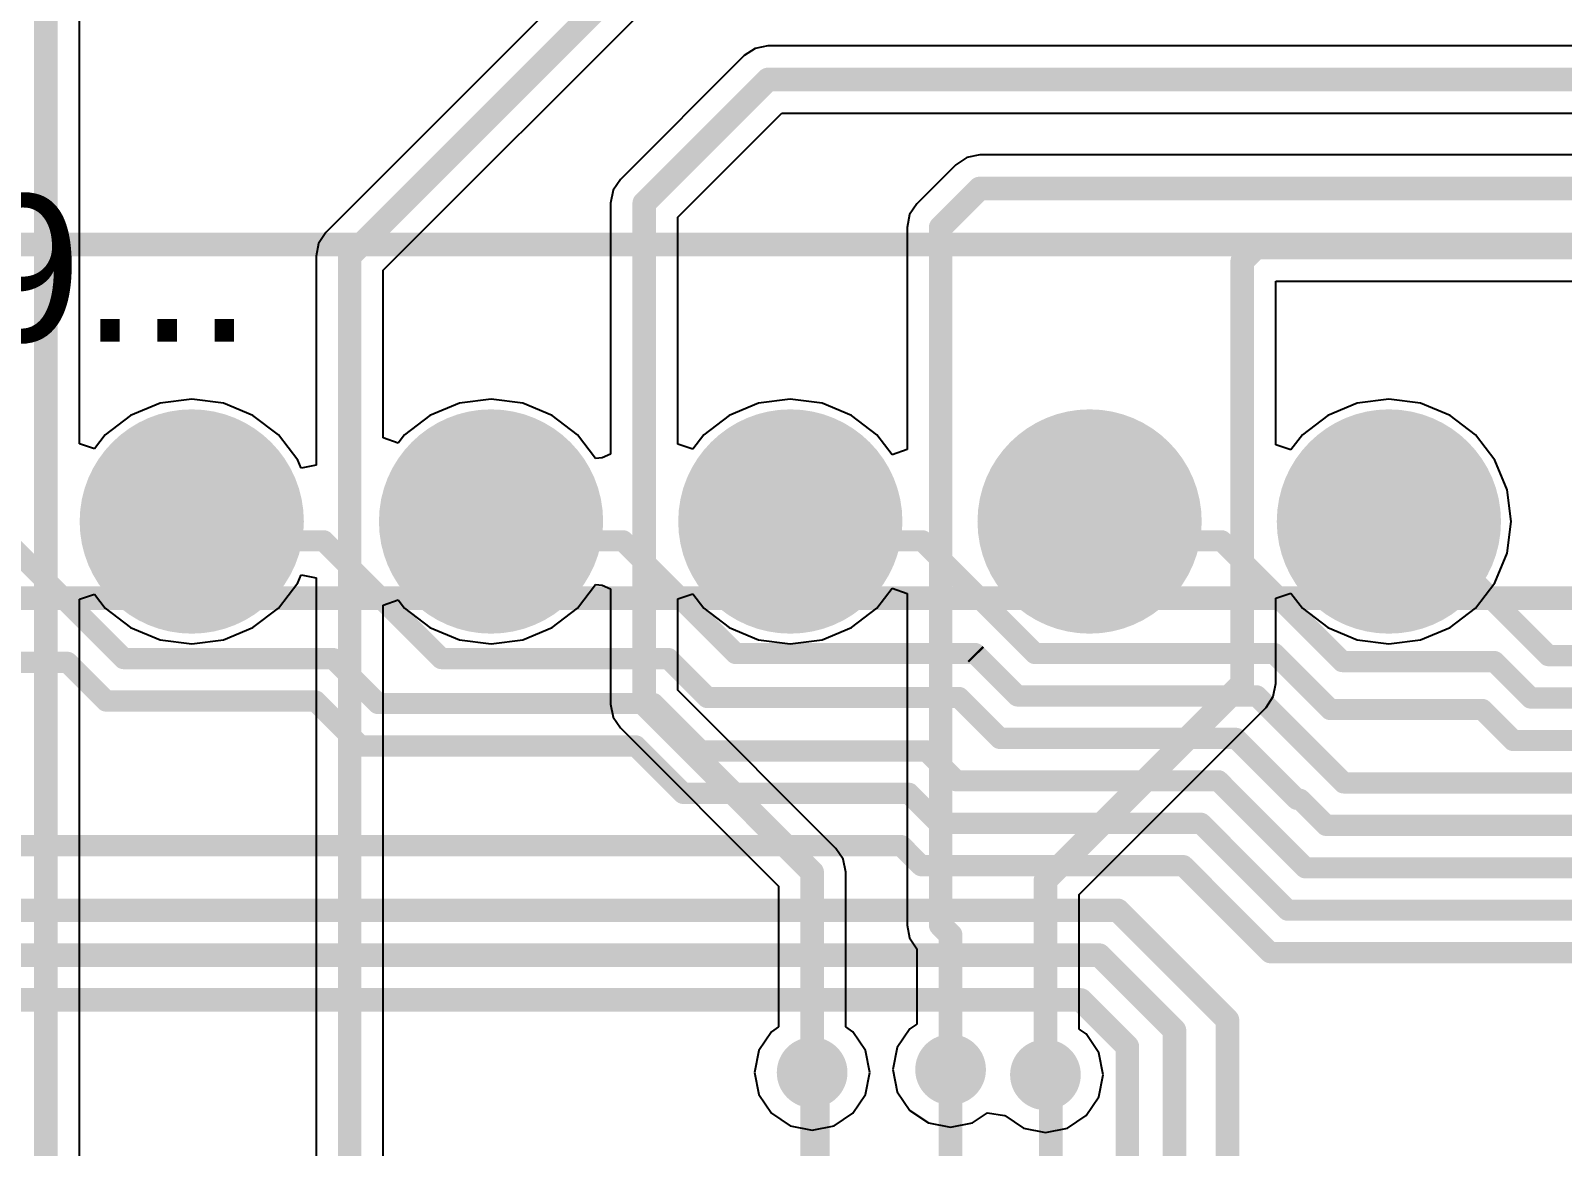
# Model space of a CAD drawing. Header units: inches. Extents: x 0 to 7.57, y 0 to 3.51.
# Drawn here: x 0.986 to 1.498, y 2.179 to 2.552 of the extents above; entities that cross this region are included whole.
import ezdxf

# ---------------------------------------------------------------- set-up
doc = ezdxf.new("R2010")
doc.units = ezdxf.units.IN
doc.header["$MEASUREMENT"] = 0
for name, color, linetype in [('Bottom Courtyard', 56, 'Continuous'), ('Bottom Solder', 6, 'Continuous'), ('L1', 1, 'Continuous'), ('L2', 5, 'Continuous'), ('Multi-Layer', 9, 'Continuous'), ('Pad Holes', 156, 'Continuous'), ('Top Overlay', 2, 'Continuous'), ('Top Solder', 216, 'Continuous'), ('Via Holes', 16, 'Continuous')]:
    doc.layers.add(name, color=color, linetype=linetype)
doc.styles.add('Arial', font='', dxfattribs={"height": 0.2})
doc.styles.get('Arial').set_extended_font_data('Arial')

# ---------------------------------------------------------------- blocks, each defined once
blk = doc.blocks.new('FMC_160LCD_V2_B_46')
at = {"layer": 'Bottom Solder'}
h = blk.add_hatch(color=6, dxfattribs=at)
edge = h.paths.add_edge_path()
edge.add_arc((0.45, -0.73425), 0.03746, 0, 360)
h = blk.add_hatch(color=6, dxfattribs=at)
edge = h.paths.add_edge_path()
edge.add_arc((0.55, -0.73425), 0.03746, 0, 360)
h = blk.add_hatch(color=6, dxfattribs=at)
edge = h.paths.add_edge_path()
edge.add_arc((0.65, -0.73425), 0.03746, 0, 360)
h = blk.add_hatch(color=6, dxfattribs=at)
edge = h.paths.add_edge_path()
edge.add_arc((0.75, -0.73425), 0.03746, 0, 360)
h = blk.add_hatch(color=6, dxfattribs=at)
edge = h.paths.add_edge_path()
edge.add_arc((0.85, -0.73425), 0.03746, 0, 360)
at = {"layer": 'L1'}
h = blk.add_hatch(color=1, dxfattribs=at)
edge = h.paths.add_edge_path()
edge.add_arc((0.45, -0.73425), 0.03346, 0, 360)
h = blk.add_hatch(color=1, dxfattribs=at)
edge = h.paths.add_edge_path()
edge.add_arc((0.55, -0.73425), 0.03346, 0, 360)
h = blk.add_hatch(color=1, dxfattribs=at)
edge = h.paths.add_edge_path()
edge.add_arc((0.65, -0.73425), 0.03346, 0, 360)
h = blk.add_hatch(color=1, dxfattribs=at)
edge = h.paths.add_edge_path()
edge.add_arc((0.75, -0.73425), 0.03346, 0, 360)
h = blk.add_hatch(color=1, dxfattribs=at)
edge = h.paths.add_edge_path()
edge.add_arc((0.85, -0.73425), 0.03346, 0, 360)
at = {"layer": 'L2'}
h = blk.add_hatch(color=5, dxfattribs=at)
edge = h.paths.add_edge_path()
edge.add_arc((0.45, -0.73425), 0.03346, 0, 360)
h = blk.add_hatch(color=5, dxfattribs=at)
edge = h.paths.add_edge_path()
edge.add_arc((0.55, -0.73425), 0.03346, 0, 360)
h = blk.add_hatch(color=5, dxfattribs=at)
edge = h.paths.add_edge_path()
edge.add_arc((0.65, -0.73425), 0.03346, 0, 360)
h = blk.add_hatch(color=5, dxfattribs=at)
edge = h.paths.add_edge_path()
edge.add_arc((0.75, -0.73425), 0.03346, 0, 360)
h = blk.add_hatch(color=5, dxfattribs=at)
edge = h.paths.add_edge_path()
edge.add_arc((0.85, -0.73425), 0.03346, 0, 360)
at = {"layer": 'Multi-Layer'}
h = blk.add_hatch(color=9, dxfattribs=at)
edge = h.paths.add_edge_path()
edge.add_arc((0.45, -0.73425), 0.03346, 0, 360)
h = blk.add_hatch(color=9, dxfattribs=at)
edge = h.paths.add_edge_path()
edge.add_arc((0.55, -0.73425), 0.03346, 0, 360)
h = blk.add_hatch(color=9, dxfattribs=at)
edge = h.paths.add_edge_path()
edge.add_arc((0.65, -0.73425), 0.03346, 0, 360)
h = blk.add_hatch(color=9, dxfattribs=at)
edge = h.paths.add_edge_path()
edge.add_arc((0.75, -0.73425), 0.03346, 0, 360)
h = blk.add_hatch(color=9, dxfattribs=at)
edge = h.paths.add_edge_path()
edge.add_arc((0.85, -0.73425), 0.03346, 0, 360)
at = {"layer": 'Pad Holes'}
h = blk.add_hatch(color=7, dxfattribs=at)
edge = h.paths.add_edge_path()
edge.add_arc((0.45, -0.73425), 0.02165, 0, 360)
h = blk.add_hatch(color=7, dxfattribs=at)
edge = h.paths.add_edge_path()
edge.add_arc((0.55, -0.73425), 0.02165, 0, 360)
h = blk.add_hatch(color=7, dxfattribs=at)
edge = h.paths.add_edge_path()
edge.add_arc((0.65, -0.73425), 0.02165, 0, 360)
h = blk.add_hatch(color=7, dxfattribs=at)
edge = h.paths.add_edge_path()
edge.add_arc((0.75, -0.73425), 0.02165, 0, 360)
h = blk.add_hatch(color=7, dxfattribs=at)
edge = h.paths.add_edge_path()
edge.add_arc((0.85, -0.73425), 0.02165, 0, 360)
at = {"layer": 'Top Solder'}
h = blk.add_hatch(color=216, dxfattribs=at)
edge = h.paths.add_edge_path()
edge.add_arc((0.45, -0.73425), 0.03746, 0, 360)
h = blk.add_hatch(color=216, dxfattribs=at)
edge = h.paths.add_edge_path()
edge.add_arc((0.55, -0.73425), 0.03746, 0, 360)
h = blk.add_hatch(color=216, dxfattribs=at)
edge = h.paths.add_edge_path()
edge.add_arc((0.65, -0.73425), 0.03746, 0, 360)
h = blk.add_hatch(color=216, dxfattribs=at)
edge = h.paths.add_edge_path()
edge.add_arc((0.75, -0.73425), 0.03746, 0, 360)
h = blk.add_hatch(color=216, dxfattribs=at)
edge = h.paths.add_edge_path()
edge.add_arc((0.85, -0.73425), 0.03746, 0, 360)
at = {"layer": 'Bottom Courtyard'}
blk.add_lwpolyline([(1.29921, -0.82677, 0.00787, 0.00787, 0), (-1.29921, -0.82677, 0.00787, 0.00787, 0)], format="xyseb", dxfattribs=at)
blk = doc.blocks.new('BACKLIGHT_B_52')
at = {"layer": 'Bottom Courtyard'}
blk.add_lwpolyline([(1.41732, -0.70866, 0.00787, 0.00787, 0), (-1.41732, -0.70866, 0.00787, 0.00787, 0)], format="xyseb", dxfattribs=at)

msp = doc.modelspace()

# ---------------------------------------------------------------- hatches: boundary and pattern name
at = {"layer": 'Bottom Solder'}
h = msp.add_hatch(color=6, dxfattribs=at)
edge = h.paths.add_edge_path()
edge.add_arc((1.24705, 2.20374), 0.00991, 0, 360)
h = msp.add_hatch(color=6, dxfattribs=at)
edge = h.paths.add_edge_path()
edge.add_arc((1.29331, 2.20472), 0.00991, 0, 360)
h = msp.add_hatch(color=6, dxfattribs=at)
edge = h.paths.add_edge_path()
edge.add_arc((1.325, 2.203), 0.00991, 0, 360)
at = {"layer": 'L1'}
h = msp.add_hatch(color=1, dxfattribs=at)
edge = h.paths.add_edge_path()
edge.add_arc((1.29331, 2.20472), 0.01181, 0, 360)
h = msp.add_hatch(color=1, dxfattribs=at)
edge = h.paths.add_edge_path()
edge.add_arc((1.24705, 2.20374), 0.01181, 0, 360)
h = msp.add_hatch(color=1, dxfattribs=at)
edge = h.paths.add_edge_path()
edge.add_arc((1.325, 2.203), 0.01181, 0, 360)
at = {"layer": 'L2'}
h = msp.add_hatch(color=5, dxfattribs=at)
edge = h.paths.add_edge_path()
edge.add_arc((1.29331, 2.20472), 0.01181, 0, 360)
h = msp.add_hatch(color=5, dxfattribs=at)
edge = h.paths.add_edge_path()
edge.add_arc((1.24705, 2.20374), 0.01181, 0, 360)
h = msp.add_hatch(color=5, dxfattribs=at)
edge = h.paths.add_edge_path()
edge.add_arc((1.325, 2.203), 0.01181, 0, 360)
at = {"layer": 'Top Solder'}
h = msp.add_hatch(color=216, dxfattribs=at)
edge = h.paths.add_edge_path()
edge.add_arc((1.24705, 2.20374), 0.00991, 0, 360)
h = msp.add_hatch(color=216, dxfattribs=at)
edge = h.paths.add_edge_path()
edge.add_arc((1.29331, 2.20472), 0.00991, 0, 360)
h = msp.add_hatch(color=216, dxfattribs=at)
edge = h.paths.add_edge_path()
edge.add_arc((1.325, 2.203), 0.00991, 0, 360)
at = {"layer": 'Via Holes'}
h = msp.add_hatch(color=7, dxfattribs=at)
edge = h.paths.add_edge_path()
edge.add_arc((1.24705, 2.20374), 0.00591, 0, 360)
h = msp.add_hatch(color=7, dxfattribs=at)
edge = h.paths.add_edge_path()
edge.add_arc((1.29331, 2.20472), 0.00591, 0, 360)
h = msp.add_hatch(color=7, dxfattribs=at)
edge = h.paths.add_edge_path()
edge.add_arc((1.325, 2.203), 0.00591, 0, 360)

# ---------------------------------------------------------------- linework, layer by layer
at = {"layer": 'L1'}
for points in [[(1.03976, 2.3878, 0.00709, 0.00709, 0), (1.04622, 2.38134, 0.00709, 0.00709, 0)], [(1.13976, 2.3878, 0.00709, 0.00709, 0), (1.14622, 2.38134, 0.00709, 0.00709, 0)], [(1.23976, 2.3878, 0.00709, 0.00709, 0), (1.24622, 2.38134, 0.00709, 0.00709, 0)], [(1.33976, 2.3878, 0.00709, 0.00709, 0), (1.34622, 2.38134, 0.00709, 0.00709, 0)], [(1.43976, 2.3878, 0.00709, 0.00709, 0), (1.44825, 2.3878, 0.00709, 0.00709, 0)], [(1.44825, 2.3878, 0.00709, 0.00709, 0), (1.49304, 2.343, 0.00709, 0.00709, 0)], [(0.97958, 2.37942, 0.00709, 0.00709, 0), (1.017, 2.342, 0.00709, 0.00709, 0)], [(1.04622, 2.38134, 0.00709, 0.00709, 0), (1.08386, 2.38134, 0.00709, 0.00709, 0)], [(1.08386, 2.38134, 0.00709, 0.00709, 0), (1.1232, 2.342, 0.00709, 0.00709, 0)], [(1.14622, 2.38134, 0.00709, 0.00709, 0), (1.18386, 2.38134, 0.00709, 0.00709, 0)], [(1.18386, 2.38134, 0.00709, 0.00709, 0), (1.2215, 2.3437, 0.00709, 0.00709, 0)], [(1.24622, 2.38134, 0.00709, 0.00709, 0), (1.28386, 2.38134, 0.00709, 0.00709, 0)], [(1.28386, 2.38134, 0.00709, 0.00709, 0), (1.3215, 2.3437, 0.00709, 0.00709, 0)], [(1.34622, 2.38134, 0.00709, 0.00709, 0), (1.38386, 2.38134, 0.00709, 0.00709, 0)], [(1.38386, 2.38134, 0.00709, 0.00709, 0), (1.4242, 2.341, 0.00709, 0.00709, 0)], [(0.98025, 2.34075, 0.00709, 0.00709, 0), (0.99821, 2.34075, 0.00709, 0.00709, 0)], [(0.99821, 2.34075, 0.00709, 0.00709, 0), (1.01113, 2.32783, 0.00709, 0.00709, 0)], [(1.017, 2.342, 0.00709, 0.00709, 0), (1.087, 2.342, 0.00709, 0.00709, 0)], [(1.087, 2.342, 0.00709, 0.00709, 0), (1.102, 2.327, 0.00709, 0.00709, 0)], [(1.1232, 2.342, 0.00709, 0.00709, 0), (1.19904, 2.342, 0.00709, 0.00709, 0)], [(1.19904, 2.342, 0.00709, 0.00709, 0), (1.21204, 2.329, 0.00709, 0.00709, 0)], [(1.2215, 2.3437, 0.00709, 0.00709, 0), (1.30146, 2.3437, 0.00709, 0.00709, 0)], [(1.30146, 2.3437, 0.00709, 0.00709, 0), (1.30198, 2.34317, 0.00709, 0.00709, 0)], [(1.30198, 2.34317, 0.00709, 0.00709, 0), (1.31563, 2.32953, 0.00709, 0.00709, 0)], [(1.3215, 2.3437, 0.00709, 0.00709, 0), (1.40146, 2.3437, 0.00709, 0.00709, 0)], [(1.40146, 2.3437, 0.00709, 0.00709, 0), (1.42016, 2.325, 0.00709, 0.00709, 0)], [(1.4242, 2.341, 0.00709, 0.00709, 0), (1.475, 2.341, 0.00709, 0.00709, 0)], [(1.475, 2.341, 0.00709, 0.00709, 0), (1.48717, 2.32883, 0.00709, 0.00709, 0)], [(1.49304, 2.343, 0.00709, 0.00709, 0), (1.592, 2.343, 0.00709, 0.00709, 0)], [(1.01113, 2.32783, 0.00709, 0.00709, 0), (1.08113, 2.32783, 0.00709, 0.00709, 0)], [(1.08113, 2.32783, 0.00709, 0.00709, 0), (1.09613, 2.31283, 0.00709, 0.00709, 0)], [(1.102, 2.327, 0.00709, 0.00709, 0), (1.194, 2.327, 0.00709, 0.00709, 0)], [(1.194, 2.327, 0.00709, 0.00709, 0), (1.20983, 2.31117, 0.00709, 0.00709, 0)], [(1.21204, 2.329, 0.00709, 0.00709, 0), (1.29611, 2.329, 0.00709, 0.00709, 0)], [(1.29611, 2.329, 0.00709, 0.00709, 0), (1.30976, 2.31535, 0.00709, 0.00709, 0)], [(1.31563, 2.32953, 0.00709, 0.00709, 0), (1.39558, 2.32953, 0.00709, 0.00709, 0)], [(1.39558, 2.32953, 0.00709, 0.00709, 0), (1.42463, 2.30048, 0.00709, 0.00709, 0)], [(1.48717, 2.32883, 0.00709, 0.00709, 0), (1.58517, 2.32883, 0.00709, 0.00709, 0)], [(1.42016, 2.325, 0.00709, 0.00709, 0), (1.47096, 2.325, 0.00709, 0.00709, 0)], [(1.47096, 2.325, 0.00709, 0.00709, 0), (1.4813, 2.31465, 0.00709, 0.00709, 0)], [(1.30976, 2.31535, 0.00709, 0.00709, 0), (1.38869, 2.31535, 0.00709, 0.00709, 0)], [(1.38869, 2.31535, 0.00709, 0.00709, 0), (1.40904, 2.295, 0.00709, 0.00709, 0)], [(1.09613, 2.31283, 0.00709, 0.00709, 0), (1.18813, 2.31283, 0.00709, 0.00709, 0)], [(1.18813, 2.31283, 0.00709, 0.00709, 0), (1.20396, 2.297, 0.00709, 0.00709, 0)], [(1.20983, 2.31117, 0.00709, 0.00709, 0), (1.28528, 2.31117, 0.00709, 0.00709, 0)], [(1.28528, 2.31117, 0.00709, 0.00709, 0), (1.29527, 2.30118, 0.00709, 0.00709, 0)], [(1.4813, 2.31465, 0.00709, 0.00709, 0), (1.5793, 2.31465, 0.00709, 0.00709, 0)], [(1.29527, 2.30118, 0.00709, 0.00709, 0), (1.38282, 2.30118, 0.00709, 0.00709, 0)], [(1.38282, 2.30118, 0.00709, 0.00709, 0), (1.41187, 2.27213, 0.00709, 0.00709, 0)], [(1.42463, 2.30048, 0.00709, 0.00709, 0), (1.57343, 2.30048, 0.00709, 0.00709, 0)], [(1.20396, 2.297, 0.00709, 0.00709, 0), (1.27941, 2.297, 0.00709, 0.00709, 0)], [(1.27941, 2.297, 0.00709, 0.00709, 0), (1.28941, 2.287, 0.00709, 0.00709, 0)], [(1.40904, 2.295, 0.00709, 0.00709, 0), (1.41007, 2.295, 0.00709, 0.00709, 0)], [(1.41007, 2.295, 0.00709, 0.00709, 0), (1.41876, 2.28631, 0.00709, 0.00709, 0)], [(1.28941, 2.287, 0.00709, 0.00709, 0), (1.37696, 2.287, 0.00709, 0.00709, 0)], [(1.37696, 2.287, 0.00709, 0.00709, 0), (1.406, 2.25796, 0.00709, 0.00709, 0)], [(1.41876, 2.28631, 0.00709, 0.00709, 0), (1.56756, 2.28631, 0.00709, 0.00709, 0)], [(0.67548, 2.27953, 0.00709, 0.00709, 0), (1.27684, 2.27953, 0.00709, 0.00709, 0)], [(1.27684, 2.27953, 0.00709, 0.00709, 0), (1.28354, 2.27283, 0.00709, 0.00709, 0)], [(1.28354, 2.27283, 0.00709, 0.00709, 0), (1.37109, 2.27283, 0.00709, 0.00709, 0)], [(1.37109, 2.27283, 0.00709, 0.00709, 0), (1.40012, 2.24379, 0.00709, 0.00709, 0)], [(1.41187, 2.27213, 0.00709, 0.00709, 0), (1.56169, 2.27213, 0.00709, 0.00709, 0)], [(0.28794, 2.25792, 0.00787, 0.00787, 0), (1.34917, 2.25792, 0.00787, 0.00787, 0)], [(1.34917, 2.25792, 0.00787, 0.00787, 0), (1.38583, 2.22126, 0.00787, 0.00787, 0)], [(1.406, 2.25796, 0.00709, 0.00709, 0), (1.55582, 2.25796, 0.00709, 0.00709, 0)], [(0.50822, 2.24296, 0.00787, 0.00787, 0), (1.34297, 2.24296, 0.00787, 0.00787, 0)], [(1.34297, 2.24296, 0.00787, 0.00787, 0), (1.36811, 2.21782, 0.00787, 0.00787, 0)], [(1.40012, 2.24379, 0.00709, 0.00709, 0), (1.54995, 2.24379, 0.00709, 0.00709, 0)], [(0.51442, 2.228, 0.00787, 0.00787, 0), (1.33677, 2.228, 0.00787, 0.00787, 0)], [(1.33677, 2.228, 0.00787, 0.00787, 0), (1.35236, 2.21241, 0.00787, 0.00787, 0)], [(1.36811, 2.09682, 0.00787, 0.00787, 0), (1.36811, 2.21782, 0.00787, 0.00787, 0)], [(1.38583, 2.04087, 0.00787, 0.00787, 0), (1.38583, 2.22126, 0.00787, 0.00787, 0)], [(1.35236, 2.10335, 0.00787, 0.00787, 0), (1.35236, 2.21241, 0.00787, 0.00787, 0)], [(1.24705, 2.20374, 0.00787, 0.00787, 0), (1.24803, 2.20276, 0.00787, 0.00787, 0)], [(1.24803, 2.04087, 0.00984, 0.00984, 0), (1.24803, 2.20276, 0.00984, 0.00984, 0)], [(1.29331, 2.12795, 0.00787, 0.00787, 0), (1.29331, 2.20472, 0.00787, 0.00787, 0)], [(1.325, 2.203, 0.00787, 0.00787, 0), (1.32677, 2.20123, 0.00787, 0.00787, 0)], [(1.32677, 2.04087, 0.00787, 0.00787, 0), (1.32677, 2.20123, 0.00787, 0.00787, 0)]]:
    msp.add_lwpolyline(points, format="xyseb", dxfattribs=at)
for points in [[(1.03799, 2.3878, 0.00354, 0.00354, 1), (1.04154, 2.3878, 0.00354, 0.00354, 1)], [(1.13799, 2.3878, 0.00354, 0.00354, 1), (1.14154, 2.3878, 0.00354, 0.00354, 1)], [(1.23799, 2.3878, 0.00354, 0.00354, 1), (1.24154, 2.3878, 0.00354, 0.00354, 1)], [(1.33799, 2.3878, 0.00354, 0.00354, 1), (1.34154, 2.3878, 0.00354, 0.00354, 1)], [(1.43799, 2.3878, 0.00354, 0.00354, 1), (1.44154, 2.3878, 0.00354, 0.00354, 1)], [(1.44648, 2.3878, 0.00354, 0.00354, 1), (1.45002, 2.3878, 0.00354, 0.00354, 1)], [(1.44648, 2.3878, 0.00354, 0.00354, 1), (1.45002, 2.3878, 0.00354, 0.00354, 1)], [(1.04445, 2.38134, 0.00354, 0.00354, 1), (1.04799, 2.38134, 0.00354, 0.00354, 1)], [(1.04445, 2.38134, 0.00354, 0.00354, 1), (1.04799, 2.38134, 0.00354, 0.00354, 1)], [(1.08209, 2.38134, 0.00354, 0.00354, 1), (1.08563, 2.38134, 0.00354, 0.00354, 1)], [(1.08209, 2.38134, 0.00354, 0.00354, 1), (1.08563, 2.38134, 0.00354, 0.00354, 1)], [(1.14445, 2.38134, 0.00354, 0.00354, 1), (1.14799, 2.38134, 0.00354, 0.00354, 1)], [(1.14445, 2.38134, 0.00354, 0.00354, 1), (1.14799, 2.38134, 0.00354, 0.00354, 1)], [(1.18209, 2.38134, 0.00354, 0.00354, 1), (1.18563, 2.38134, 0.00354, 0.00354, 1)], [(1.18209, 2.38134, 0.00354, 0.00354, 1), (1.18563, 2.38134, 0.00354, 0.00354, 1)], [(1.24445, 2.38134, 0.00354, 0.00354, 1), (1.24799, 2.38134, 0.00354, 0.00354, 1)], [(1.24445, 2.38134, 0.00354, 0.00354, 1), (1.24799, 2.38134, 0.00354, 0.00354, 1)], [(1.28209, 2.38134, 0.00354, 0.00354, 1), (1.28563, 2.38134, 0.00354, 0.00354, 1)], [(1.28209, 2.38134, 0.00354, 0.00354, 1), (1.28563, 2.38134, 0.00354, 0.00354, 1)], [(1.34445, 2.38134, 0.00354, 0.00354, 1), (1.34799, 2.38134, 0.00354, 0.00354, 1)], [(1.34445, 2.38134, 0.00354, 0.00354, 1), (1.34799, 2.38134, 0.00354, 0.00354, 1)], [(1.38209, 2.38134, 0.00354, 0.00354, 1), (1.38563, 2.38134, 0.00354, 0.00354, 1)], [(1.38209, 2.38134, 0.00354, 0.00354, 1), (1.38563, 2.38134, 0.00354, 0.00354, 1)], [(0.99643, 2.34075, 0.00354, 0.00354, 1), (0.99998, 2.34075, 0.00354, 0.00354, 1)], [(0.99643, 2.34075, 0.00354, 0.00354, 1), (0.99998, 2.34075, 0.00354, 0.00354, 1)], [(1.01523, 2.342, 0.00354, 0.00354, 1), (1.01877, 2.342, 0.00354, 0.00354, 1)], [(1.01523, 2.342, 0.00354, 0.00354, 1), (1.01877, 2.342, 0.00354, 0.00354, 1)], [(1.08523, 2.342, 0.00354, 0.00354, 1), (1.08877, 2.342, 0.00354, 0.00354, 1)], [(1.08523, 2.342, 0.00354, 0.00354, 1), (1.08877, 2.342, 0.00354, 0.00354, 1)], [(1.12143, 2.342, 0.00354, 0.00354, 1), (1.12497, 2.342, 0.00354, 0.00354, 1)], [(1.12143, 2.342, 0.00354, 0.00354, 1), (1.12497, 2.342, 0.00354, 0.00354, 1)], [(1.19727, 2.342, 0.00354, 0.00354, 1), (1.20082, 2.342, 0.00354, 0.00354, 1)], [(1.19727, 2.342, 0.00354, 0.00354, 1), (1.20082, 2.342, 0.00354, 0.00354, 1)], [(1.21973, 2.3437, 0.00354, 0.00354, 1), (1.22327, 2.3437, 0.00354, 0.00354, 1)], [(1.21973, 2.3437, 0.00354, 0.00354, 1), (1.22327, 2.3437, 0.00354, 0.00354, 1)], [(1.29968, 2.3437, 0.00354, 0.00354, 1), (1.30323, 2.3437, 0.00354, 0.00354, 1)], [(1.29968, 2.3437, 0.00354, 0.00354, 1), (1.30323, 2.3437, 0.00354, 0.00354, 1)], [(1.30021, 2.34317, 0.00354, 0.00354, 1), (1.30375, 2.34317, 0.00354, 0.00354, 1)], [(1.30021, 2.34317, 0.00354, 0.00354, 1), (1.30375, 2.34317, 0.00354, 0.00354, 1)], [(1.31973, 2.3437, 0.00354, 0.00354, 1), (1.32327, 2.3437, 0.00354, 0.00354, 1)], [(1.31973, 2.3437, 0.00354, 0.00354, 1), (1.32327, 2.3437, 0.00354, 0.00354, 1)], [(1.39968, 2.3437, 0.00354, 0.00354, 1), (1.40323, 2.3437, 0.00354, 0.00354, 1)], [(1.39968, 2.3437, 0.00354, 0.00354, 1), (1.40323, 2.3437, 0.00354, 0.00354, 1)], [(1.42243, 2.341, 0.00354, 0.00354, 1), (1.42597, 2.341, 0.00354, 0.00354, 1)], [(1.42243, 2.341, 0.00354, 0.00354, 1), (1.42597, 2.341, 0.00354, 0.00354, 1)], [(1.47323, 2.341, 0.00354, 0.00354, 1), (1.47677, 2.341, 0.00354, 0.00354, 1)], [(1.47323, 2.341, 0.00354, 0.00354, 1), (1.47677, 2.341, 0.00354, 0.00354, 1)], [(1.49127, 2.343, 0.00354, 0.00354, 1), (1.49482, 2.343, 0.00354, 0.00354, 1)], [(1.49127, 2.343, 0.00354, 0.00354, 1), (1.49482, 2.343, 0.00354, 0.00354, 1)], [(1.00936, 2.32783, 0.00354, 0.00354, 1), (1.0129, 2.32783, 0.00354, 0.00354, 1)], [(1.00936, 2.32783, 0.00354, 0.00354, 1), (1.0129, 2.32783, 0.00354, 0.00354, 1)], [(1.07936, 2.32783, 0.00354, 0.00354, 1), (1.0829, 2.32783, 0.00354, 0.00354, 1)], [(1.07936, 2.32783, 0.00354, 0.00354, 1), (1.0829, 2.32783, 0.00354, 0.00354, 1)], [(1.10023, 2.327, 0.00354, 0.00354, 1), (1.10377, 2.327, 0.00354, 0.00354, 1)], [(1.10023, 2.327, 0.00354, 0.00354, 1), (1.10377, 2.327, 0.00354, 0.00354, 1)], [(1.19223, 2.327, 0.00354, 0.00354, 1), (1.19577, 2.327, 0.00354, 0.00354, 1)], [(1.19223, 2.327, 0.00354, 0.00354, 1), (1.19577, 2.327, 0.00354, 0.00354, 1)], [(1.21027, 2.329, 0.00354, 0.00354, 1), (1.21382, 2.329, 0.00354, 0.00354, 1)], [(1.21027, 2.329, 0.00354, 0.00354, 1), (1.21382, 2.329, 0.00354, 0.00354, 1)], [(1.29434, 2.329, 0.00354, 0.00354, 1), (1.29788, 2.329, 0.00354, 0.00354, 1)], [(1.29434, 2.329, 0.00354, 0.00354, 1), (1.29788, 2.329, 0.00354, 0.00354, 1)], [(1.31386, 2.32953, 0.00354, 0.00354, 1), (1.3174, 2.32953, 0.00354, 0.00354, 1)], [(1.31386, 2.32953, 0.00354, 0.00354, 1), (1.3174, 2.32953, 0.00354, 0.00354, 1)], [(1.39381, 2.32953, 0.00354, 0.00354, 1), (1.39736, 2.32953, 0.00354, 0.00354, 1)], [(1.39381, 2.32953, 0.00354, 0.00354, 1), (1.39736, 2.32953, 0.00354, 0.00354, 1)], [(1.4854, 2.32883, 0.00354, 0.00354, 1), (1.48894, 2.32883, 0.00354, 0.00354, 1)], [(1.4854, 2.32883, 0.00354, 0.00354, 1), (1.48894, 2.32883, 0.00354, 0.00354, 1)], [(1.41838, 2.325, 0.00354, 0.00354, 1), (1.42193, 2.325, 0.00354, 0.00354, 1)], [(1.41838, 2.325, 0.00354, 0.00354, 1), (1.42193, 2.325, 0.00354, 0.00354, 1)], [(1.46918, 2.325, 0.00354, 0.00354, 1), (1.47273, 2.325, 0.00354, 0.00354, 1)], [(1.46918, 2.325, 0.00354, 0.00354, 1), (1.47273, 2.325, 0.00354, 0.00354, 1)], [(1.30799, 2.31535, 0.00354, 0.00354, 1), (1.31153, 2.31535, 0.00354, 0.00354, 1)], [(1.30799, 2.31535, 0.00354, 0.00354, 1), (1.31153, 2.31535, 0.00354, 0.00354, 1)], [(1.38692, 2.31535, 0.00354, 0.00354, 1), (1.39046, 2.31535, 0.00354, 0.00354, 1)], [(1.38692, 2.31535, 0.00354, 0.00354, 1), (1.39046, 2.31535, 0.00354, 0.00354, 1)], [(1.09436, 2.31283, 0.00354, 0.00354, 1), (1.0979, 2.31283, 0.00354, 0.00354, 1)], [(1.09436, 2.31283, 0.00354, 0.00354, 1), (1.0979, 2.31283, 0.00354, 0.00354, 1)], [(1.18636, 2.31283, 0.00354, 0.00354, 1), (1.1899, 2.31283, 0.00354, 0.00354, 1)], [(1.18636, 2.31283, 0.00354, 0.00354, 1), (1.1899, 2.31283, 0.00354, 0.00354, 1)], [(1.20806, 2.31117, 0.00354, 0.00354, 1), (1.2116, 2.31117, 0.00354, 0.00354, 1)], [(1.20806, 2.31117, 0.00354, 0.00354, 1), (1.2116, 2.31117, 0.00354, 0.00354, 1)], [(1.28351, 2.31117, 0.00354, 0.00354, 1), (1.28705, 2.31117, 0.00354, 0.00354, 1)], [(1.28351, 2.31117, 0.00354, 0.00354, 1), (1.28705, 2.31117, 0.00354, 0.00354, 1)], [(1.47953, 2.31465, 0.00354, 0.00354, 1), (1.48307, 2.31465, 0.00354, 0.00354, 1)], [(1.47953, 2.31465, 0.00354, 0.00354, 1), (1.48307, 2.31465, 0.00354, 0.00354, 1)], [(1.2935, 2.30118, 0.00354, 0.00354, 1), (1.29705, 2.30118, 0.00354, 0.00354, 1)], [(1.2935, 2.30118, 0.00354, 0.00354, 1), (1.29705, 2.30118, 0.00354, 0.00354, 1)], [(1.38105, 2.30118, 0.00354, 0.00354, 1), (1.38459, 2.30118, 0.00354, 0.00354, 1)], [(1.38105, 2.30118, 0.00354, 0.00354, 1), (1.38459, 2.30118, 0.00354, 0.00354, 1)], [(1.42286, 2.30048, 0.00354, 0.00354, 1), (1.4264, 2.30048, 0.00354, 0.00354, 1)], [(1.42286, 2.30048, 0.00354, 0.00354, 1), (1.4264, 2.30048, 0.00354, 0.00354, 1)], [(1.20218, 2.297, 0.00354, 0.00354, 1), (1.20573, 2.297, 0.00354, 0.00354, 1)], [(1.20218, 2.297, 0.00354, 0.00354, 1), (1.20573, 2.297, 0.00354, 0.00354, 1)], [(1.27764, 2.297, 0.00354, 0.00354, 1), (1.28118, 2.297, 0.00354, 0.00354, 1)], [(1.27764, 2.297, 0.00354, 0.00354, 1), (1.28118, 2.297, 0.00354, 0.00354, 1)], [(1.40727, 2.295, 0.00354, 0.00354, 1), (1.41082, 2.295, 0.00354, 0.00354, 1)], [(1.40727, 2.295, 0.00354, 0.00354, 1), (1.41082, 2.295, 0.00354, 0.00354, 1)], [(1.4083, 2.295, 0.00354, 0.00354, 1), (1.41184, 2.295, 0.00354, 0.00354, 1)], [(1.4083, 2.295, 0.00354, 0.00354, 1), (1.41184, 2.295, 0.00354, 0.00354, 1)], [(1.28764, 2.287, 0.00354, 0.00354, 1), (1.29118, 2.287, 0.00354, 0.00354, 1)], [(1.28764, 2.287, 0.00354, 0.00354, 1), (1.29118, 2.287, 0.00354, 0.00354, 1)], [(1.37518, 2.287, 0.00354, 0.00354, 1), (1.37873, 2.287, 0.00354, 0.00354, 1)], [(1.37518, 2.287, 0.00354, 0.00354, 1), (1.37873, 2.287, 0.00354, 0.00354, 1)], [(1.41699, 2.28631, 0.00354, 0.00354, 1), (1.42053, 2.28631, 0.00354, 0.00354, 1)], [(1.41699, 2.28631, 0.00354, 0.00354, 1), (1.42053, 2.28631, 0.00354, 0.00354, 1)], [(1.27507, 2.27953, 0.00354, 0.00354, 1), (1.27861, 2.27953, 0.00354, 0.00354, 1)], [(1.27507, 2.27953, 0.00354, 0.00354, 1), (1.27861, 2.27953, 0.00354, 0.00354, 1)], [(1.28177, 2.27283, 0.00354, 0.00354, 1), (1.28531, 2.27283, 0.00354, 0.00354, 1)], [(1.28177, 2.27283, 0.00354, 0.00354, 1), (1.28531, 2.27283, 0.00354, 0.00354, 1)], [(1.36931, 2.27283, 0.00354, 0.00354, 1), (1.37286, 2.27283, 0.00354, 0.00354, 1)], [(1.36931, 2.27283, 0.00354, 0.00354, 1), (1.37286, 2.27283, 0.00354, 0.00354, 1)], [(1.41009, 2.27213, 0.00354, 0.00354, 1), (1.41364, 2.27213, 0.00354, 0.00354, 1)], [(1.41009, 2.27213, 0.00354, 0.00354, 1), (1.41364, 2.27213, 0.00354, 0.00354, 1)], [(1.3472, 2.25792, 0.00394, 0.00394, 1), (1.35114, 2.25792, 0.00394, 0.00394, 1)], [(1.3472, 2.25792, 0.00394, 0.00394, 1), (1.35114, 2.25792, 0.00394, 0.00394, 1)], [(1.40422, 2.25796, 0.00354, 0.00354, 1), (1.40777, 2.25796, 0.00354, 0.00354, 1)], [(1.40422, 2.25796, 0.00354, 0.00354, 1), (1.40777, 2.25796, 0.00354, 0.00354, 1)], [(1.341, 2.24296, 0.00394, 0.00394, 1), (1.34494, 2.24296, 0.00394, 0.00394, 1)], [(1.341, 2.24296, 0.00394, 0.00394, 1), (1.34494, 2.24296, 0.00394, 0.00394, 1)], [(1.39835, 2.24379, 0.00354, 0.00354, 1), (1.4019, 2.24379, 0.00354, 0.00354, 1)], [(1.39835, 2.24379, 0.00354, 0.00354, 1), (1.4019, 2.24379, 0.00354, 0.00354, 1)], [(1.33481, 2.228, 0.00394, 0.00394, 1), (1.33874, 2.228, 0.00394, 0.00394, 1)], [(1.33481, 2.228, 0.00394, 0.00394, 1), (1.33874, 2.228, 0.00394, 0.00394, 1)], [(1.36614, 2.21782, 0.00394, 0.00394, 1), (1.37008, 2.21782, 0.00394, 0.00394, 1)], [(1.36614, 2.21782, 0.00394, 0.00394, 1), (1.37008, 2.21782, 0.00394, 0.00394, 1)], [(1.38386, 2.22126, 0.00394, 0.00394, 1), (1.3878, 2.22126, 0.00394, 0.00394, 1)], [(1.38386, 2.22126, 0.00394, 0.00394, 1), (1.3878, 2.22126, 0.00394, 0.00394, 1)], [(1.35039, 2.21241, 0.00394, 0.00394, 1), (1.35433, 2.21241, 0.00394, 0.00394, 1)], [(1.35039, 2.21241, 0.00394, 0.00394, 1), (1.35433, 2.21241, 0.00394, 0.00394, 1)], [(1.24508, 2.20374, 0.00394, 0.00394, 1), (1.24902, 2.20374, 0.00394, 0.00394, 1)], [(1.24557, 2.20276, 0.00492, 0.00492, 1), (1.25049, 2.20276, 0.00492, 0.00492, 1)], [(1.24606, 2.20276, 0.00394, 0.00394, 1), (1.25, 2.20276, 0.00394, 0.00394, 1)], [(1.29134, 2.20472, 0.00394, 0.00394, 1), (1.29528, 2.20472, 0.00394, 0.00394, 1)], [(1.32303, 2.203, 0.00394, 0.00394, 1), (1.32697, 2.203, 0.00394, 0.00394, 1)], [(1.3248, 2.20123, 0.00394, 0.00394, 1), (1.32874, 2.20123, 0.00394, 0.00394, 1)], [(1.3248, 2.20123, 0.00394, 0.00394, 1), (1.32874, 2.20123, 0.00394, 0.00394, 1)]]:
    msp.add_lwpolyline(points, format="xyseb", close=True, dxfattribs=at)
at = {"layer": 'L2'}
for p, q in [((1.35229, 2.75204), (1.08457, 2.48433)), ((1.10376, 2.47172), (1.36489, 2.73285)), ((1.00224, 2.41372), (1.00224, 2.58182)), ((1.22798, 2.54582), (1.22434, 2.54338)), ((1.23228, 2.54667), (1.22798, 2.54582)), ((1.53104, 2.54667), (1.23228, 2.54667)), ((1.22434, 2.54338), (1.183, 2.50204)), ((1.20218, 2.48944), (1.23694, 2.52419)), ((1.23694, 2.52419), (1.53104, 2.52419)), ((1.29874, 2.5094), (1.29509, 2.50696)), ((1.30304, 2.51026), (1.29874, 2.5094)), ((1.58885, 2.51026), (1.30304, 2.51026)), ((1.29509, 2.50696), (1.28205, 2.49393)), ((1.18056, 2.4984), (1.17971, 2.49409)), ((1.183, 2.50204), (1.18056, 2.4984)), ((1.17971, 2.49409), (1.17971, 2.41026)), ((1.28205, 2.49393), (1.27962, 2.49028)), ((1.20218, 2.41365), (1.20218, 2.48944)), ((1.27962, 2.49028), (1.27876, 2.48598)), ((1.08457, 2.48433), (1.08214, 2.48068)), ((1.27876, 2.48598), (1.27876, 2.4118)), ((1.08214, 2.48068), (1.08128, 2.47638)), ((1.08128, 2.47638), (1.08128, 2.4066)), ((1.10376, 2.4157), (1.10376, 2.47172)), ((1.40199, 2.41339), (1.40199, 2.46809)), ((1.40199, 2.46809), (1.64272, 2.46809)), ((1.02918, 2.4273), (1.01931, 2.42322)), ((1.03976, 2.4287), (1.02918, 2.4273)), ((1.05035, 2.4273), (1.03976, 2.4287)), ((1.06021, 2.42322), (1.05035, 2.4273)), ((1.12918, 2.4273), (1.11931, 2.42322)), ((1.13976, 2.4287), (1.12918, 2.4273)), ((1.15035, 2.4273), (1.13976, 2.4287)), ((1.16021, 2.42322), (1.15035, 2.4273)), ((1.22918, 2.4273), (1.21931, 2.42322)), ((1.23976, 2.4287), (1.22918, 2.4273)), ((1.25035, 2.4273), (1.23976, 2.4287)), ((1.26021, 2.42322), (1.25035, 2.4273)), ((1.42918, 2.4273), (1.41931, 2.42322)), ((1.43976, 2.4287), (1.42918, 2.4273)), ((1.45035, 2.4273), (1.43976, 2.4287)), ((1.46021, 2.42322), (1.45035, 2.4273)), ((1.01931, 2.42322), (1.01084, 2.41672)), ((1.06869, 2.41672), (1.06021, 2.42322)), ((1.11931, 2.42322), (1.11084, 2.41672)), ((1.16869, 2.41672), (1.16021, 2.42322)), ((1.21931, 2.42322), (1.21084, 2.41672)), ((1.26869, 2.41672), (1.26021, 2.42322)), ((1.41931, 2.42322), (1.41084, 2.41672)), ((1.46869, 2.41672), (1.46021, 2.42322)), ((1.01084, 2.41672), (1.00724, 2.41202)), ((1.07519, 2.40825), (1.06869, 2.41672)), ((1.11084, 2.41672), (1.10876, 2.414)), ((1.17471, 2.40887), (1.16869, 2.41672)), ((1.21084, 2.41672), (1.20718, 2.41195)), ((1.27376, 2.4101), (1.26869, 2.41672)), ((1.41084, 2.41672), (1.40699, 2.41169)), ((1.47518, 2.40825), (1.46869, 2.41672)), ((1.00724, 2.41202), (1.00224, 2.41372)), ((1.10876, 2.414), (1.10376, 2.4157)), ((1.20718, 2.41195), (1.20218, 2.41365)), ((1.27876, 2.4118), (1.27376, 2.4101)), ((1.40699, 2.41169), (1.40199, 2.41339)), ((1.07628, 2.4056), (1.07519, 2.40825)), ((1.08128, 2.4066), (1.07628, 2.4056)), ((1.17694, 2.40903), (1.17471, 2.40887)), ((1.17971, 2.41026), (1.17694, 2.40903)), ((1.47927, 2.39838), (1.47518, 2.40825)), ((1.48066, 2.3878), (1.47927, 2.39838)), ((1.47927, 2.37721), (1.48066, 2.3878)), ((1.47518, 2.36734), (1.47927, 2.37721)), ((1.07519, 2.36734), (1.07628, 2.36999)), ((1.07628, 2.36999), (1.08128, 2.36899)), ((1.06869, 2.35887), (1.07519, 2.36734)), ((1.08128, 2.36899), (1.08128, 2.03996)), ((1.16869, 2.35887), (1.17471, 2.36672)), ((1.17471, 2.36672), (1.17694, 2.36656)), ((1.17694, 2.36656), (1.17971, 2.36533)), ((1.17971, 2.36533), (1.17971, 2.32677)), ((1.26869, 2.35887), (1.27376, 2.36549)), ((1.27376, 2.36549), (1.27876, 2.36379)), ((1.46869, 2.35887), (1.47518, 2.36734)), ((1.00224, 2.36187), (1.00724, 2.36357)), ((1.00224, 2.02608), (1.00224, 2.36187)), ((1.00724, 2.36357), (1.01084, 2.35887)), ((1.10376, 2.35989), (1.10876, 2.36159)), ((1.10376, 2.04462), (1.10376, 2.35989)), ((1.10876, 2.36159), (1.11084, 2.35887)), ((1.20218, 2.36194), (1.20718, 2.36364)), ((1.20218, 2.33143), (1.20218, 2.36194)), ((1.20718, 2.36364), (1.21084, 2.35887)), ((1.27876, 2.36379), (1.27876, 2.25301)), ((1.40199, 2.3622), (1.40699, 2.3639)), ((1.40199, 2.33366), (1.40199, 2.3622)), ((1.40699, 2.3639), (1.41084, 2.35887)), ((1.01084, 2.35887), (1.01931, 2.35237)), ((1.06021, 2.35237), (1.06869, 2.35887)), ((1.11084, 2.35887), (1.11931, 2.35237)), ((1.16021, 2.35237), (1.16869, 2.35887)), ((1.21084, 2.35887), (1.21931, 2.35237)), ((1.26021, 2.35237), (1.26869, 2.35887)), ((1.41084, 2.35887), (1.41931, 2.35237)), ((1.46021, 2.35237), (1.46869, 2.35887)), ((1.01931, 2.35237), (1.02918, 2.34829)), ((1.05035, 2.34829), (1.06021, 2.35237)), ((1.11931, 2.35237), (1.12918, 2.34829)), ((1.15035, 2.34829), (1.16021, 2.35237)), ((1.21931, 2.35237), (1.22918, 2.34829)), ((1.25035, 2.34829), (1.26021, 2.35237)), ((1.41931, 2.35237), (1.42918, 2.34829)), ((1.45035, 2.34829), (1.46021, 2.35237)), ((1.02918, 2.34829), (1.03976, 2.34689)), ((1.03976, 2.34689), (1.05035, 2.34829)), ((1.12918, 2.34829), (1.13976, 2.34689)), ((1.13976, 2.34689), (1.15035, 2.34829)), ((1.22918, 2.34829), (1.23976, 2.34689)), ((1.23976, 2.34689), (1.25035, 2.34829)), ((1.42918, 2.34829), (1.43976, 2.34689)), ((1.43976, 2.34689), (1.45035, 2.34829)), ((1.25499, 2.27862), (1.20218, 2.33143)), ((1.3987, 2.32571), (1.40113, 2.32936)), ((1.40113, 2.32936), (1.40199, 2.33366)), ((1.17971, 2.32677), (1.18056, 2.32247)), ((1.33624, 2.26326), (1.3987, 2.32571)), ((1.18056, 2.32247), (1.183, 2.31882)), ((1.183, 2.31882), (1.23581, 2.26601)), ((1.25743, 2.27497), (1.25499, 2.27862)), ((1.25829, 2.27067), (1.25743, 2.27497)), ((1.25829, 2.21896), (1.25829, 2.27067)), ((1.23581, 2.26601), (1.23581, 2.21896)), ((1.33624, 2.21822), (1.33624, 2.26326)), ((1.27876, 2.25301), (1.27962, 2.24871)), ((1.27962, 2.24871), (1.28205, 2.24506)), ((1.28205, 2.24506), (1.28207, 2.24504)), ((1.28207, 2.24504), (1.28207, 2.21994)), ((1.23342, 2.21736), (1.22925, 2.21111)), ((1.23581, 2.21896), (1.23342, 2.21736)), ((1.26067, 2.21736), (1.25829, 2.21896)), ((1.26485, 2.21111), (1.26067, 2.21736)), ((1.27968, 2.21835), (1.27551, 2.2121)), ((1.28207, 2.21994), (1.27968, 2.21835)), ((1.33862, 2.21662), (1.33624, 2.21822)), ((1.3428, 2.21037), (1.33862, 2.21662)), ((1.22925, 2.21111), (1.22778, 2.20374)), ((1.26632, 2.20374), (1.26485, 2.21111)), ((1.27551, 2.2121), (1.27404, 2.20472)), ((1.34427, 2.203), (1.3428, 2.21037)), ((1.22778, 2.20374), (1.22925, 2.19637)), ((1.26485, 2.19637), (1.26632, 2.20374)), ((1.27404, 2.20472), (1.27551, 2.19735)), ((1.3428, 2.19563), (1.34427, 2.203)), ((1.22925, 2.19637), (1.23342, 2.19012)), ((1.26067, 2.19012), (1.26485, 2.19637)), ((1.27551, 2.19735), (1.27968, 2.1911)), ((1.27968, 2.1911), (1.28593, 2.18692)), ((1.33862, 2.18938), (1.3428, 2.19563)), ((1.23342, 2.19012), (1.23967, 2.18594)), ((1.23967, 2.18594), (1.24705, 2.18447)), ((1.24705, 2.18447), (1.25442, 2.18594)), ((1.25442, 2.18594), (1.26067, 2.19012)), ((1.28593, 2.18692), (1.29331, 2.18546)), ((1.29331, 2.18546), (1.30068, 2.18692)), ((1.30068, 2.18692), (1.30568, 2.19026)), ((1.30568, 2.19026), (1.31136, 2.18941)), ((1.31136, 2.18941), (1.31138, 2.18938)), ((1.31138, 2.18938), (1.31763, 2.1852)), ((1.33237, 2.1852), (1.33862, 2.18938)), ((1.31763, 2.1852), (1.325, 2.18373)), ((1.325, 2.18373), (1.33237, 2.1852))]:
    msp.add_line(p, q, dxfattribs=at)
for points in [[(1.09252, 2.47638, 0.00787, 0.00787, 0), (1.36024, 2.74409, 0.00787, 0.00787, 0)], [(0.991, 2.01926, 0.00787, 0.00787, 0), (0.991, 2.58647, 0.00787, 0.00787, 0)], [(1.19094, 2.49409, 0.00787, 0.00787, 0), (1.23228, 2.53543, 0.00787, 0.00787, 0)], [(1.23228, 2.53543, 0.00787, 0.00787, 0), (1.54626, 2.53543, 0.00787, 0.00787, 0)], [(1.29, 2.48598, 0.00787, 0.00787, 0), (1.30304, 2.49902, 0.00787, 0.00787, 0)], [(1.30304, 2.49902, 0.00787, 0.00787, 0), (1.5935, 2.49902, 0.00787, 0.00787, 0)], [(1.19094, 2.32677, 0.00787, 0.00787, 0), (1.19094, 2.49409, 0.00787, 0.00787, 0)], [(1.29, 2.25301, 0.00787, 0.00787, 0), (1.29, 2.48598, 0.00787, 0.00787, 0)], [(1.39075, 2.47472, 0.00787, 0.00787, 0), (1.39536, 2.47933, 0.00787, 0.00787, 0)], [(1.39536, 2.47933, 0.00787, 0.00787, 0), (1.64272, 2.47933, 0.00787, 0.00787, 0)], [(1.09252, 2.03996, 0.00787, 0.00787, 0), (1.09252, 2.47638, 0.00787, 0.00787, 0)], [(1.39075, 2.33366, 0.00787, 0.00787, 0), (1.39075, 2.47472, 0.00787, 0.00787, 0)], [(1.325, 2.26791, 0.00787, 0.00787, 0), (1.39075, 2.33366, 0.00787, 0.00787, 0)], [(1.19094, 2.32677, 0.00787, 0.00787, 0), (1.24705, 2.27067, 0.00787, 0.00787, 0)], [(1.24705, 2.20374, 0.00787, 0.00787, 0), (1.24705, 2.27067, 0.00787, 0.00787, 0)], [(1.325, 2.203, 0.00787, 0.00787, 0), (1.325, 2.26791, 0.00787, 0.00787, 0)], [(1.29, 2.25301, 0.00787, 0.00787, 0), (1.29331, 2.2497, 0.00787, 0.00787, 0)], [(1.29331, 2.20472, 0.00787, 0.00787, 0), (1.29331, 2.2497, 0.00787, 0.00787, 0)]]:
    msp.add_lwpolyline(points, format="xyseb", dxfattribs=at)
for points in [[(1.23032, 2.53543, 0.00394, 0.00394, 1), (1.23425, 2.53543, 0.00394, 0.00394, 1)], [(1.23032, 2.53543, 0.00394, 0.00394, 1), (1.23425, 2.53543, 0.00394, 0.00394, 1)], [(1.30107, 2.49902, 0.00394, 0.00394, 1), (1.30501, 2.49902, 0.00394, 0.00394, 1)], [(1.30107, 2.49902, 0.00394, 0.00394, 1), (1.30501, 2.49902, 0.00394, 0.00394, 1)], [(1.18898, 2.49409, 0.00394, 0.00394, 1), (1.19291, 2.49409, 0.00394, 0.00394, 1)], [(1.18898, 2.49409, 0.00394, 0.00394, 1), (1.19291, 2.49409, 0.00394, 0.00394, 1)], [(1.28803, 2.48598, 0.00394, 0.00394, 1), (1.29197, 2.48598, 0.00394, 0.00394, 1)], [(1.28803, 2.48598, 0.00394, 0.00394, 1), (1.29197, 2.48598, 0.00394, 0.00394, 1)], [(1.39339, 2.47933, 0.00394, 0.00394, 1), (1.39733, 2.47933, 0.00394, 0.00394, 1)], [(1.39339, 2.47933, 0.00394, 0.00394, 1), (1.39733, 2.47933, 0.00394, 0.00394, 1)], [(1.09055, 2.47638, 0.00394, 0.00394, 1), (1.09449, 2.47638, 0.00394, 0.00394, 1)], [(1.09055, 2.47638, 0.00394, 0.00394, 1), (1.09449, 2.47638, 0.00394, 0.00394, 1)], [(1.38878, 2.47472, 0.00394, 0.00394, 1), (1.39272, 2.47472, 0.00394, 0.00394, 1)], [(1.38878, 2.47472, 0.00394, 0.00394, 1), (1.39272, 2.47472, 0.00394, 0.00394, 1)], [(1.38878, 2.33366, 0.00394, 0.00394, 1), (1.39272, 2.33366, 0.00394, 0.00394, 1)], [(1.38878, 2.33366, 0.00394, 0.00394, 1), (1.39272, 2.33366, 0.00394, 0.00394, 1)], [(1.18898, 2.32677, 0.00394, 0.00394, 1), (1.19291, 2.32677, 0.00394, 0.00394, 1)], [(1.18898, 2.32677, 0.00394, 0.00394, 1), (1.19291, 2.32677, 0.00394, 0.00394, 1)], [(1.24508, 2.27067, 0.00394, 0.00394, 1), (1.24902, 2.27067, 0.00394, 0.00394, 1)], [(1.24508, 2.27067, 0.00394, 0.00394, 1), (1.24902, 2.27067, 0.00394, 0.00394, 1)], [(1.32303, 2.26791, 0.00394, 0.00394, 1), (1.32697, 2.26791, 0.00394, 0.00394, 1)], [(1.32303, 2.26791, 0.00394, 0.00394, 1), (1.32697, 2.26791, 0.00394, 0.00394, 1)], [(1.28803, 2.25301, 0.00394, 0.00394, 1), (1.29197, 2.25301, 0.00394, 0.00394, 1)], [(1.28803, 2.25301, 0.00394, 0.00394, 1), (1.29197, 2.25301, 0.00394, 0.00394, 1)], [(1.29134, 2.2497, 0.00394, 0.00394, 1), (1.29528, 2.2497, 0.00394, 0.00394, 1)], [(1.29134, 2.2497, 0.00394, 0.00394, 1), (1.29528, 2.2497, 0.00394, 0.00394, 1)], [(1.24508, 2.20374, 0.00394, 0.00394, 1), (1.24902, 2.20374, 0.00394, 0.00394, 1)], [(1.29134, 2.20472, 0.00394, 0.00394, 1), (1.29528, 2.20472, 0.00394, 0.00394, 1)], [(1.32303, 2.203, 0.00394, 0.00394, 1), (1.32697, 2.203, 0.00394, 0.00394, 1)]]:
    msp.add_lwpolyline(points, format="xyseb", close=True, dxfattribs=at)

# ---------------------------------------------------------------- block references
at = {"rotation": 180}
for name, p in [('FMC_160LCD_V2_B_46', (1.88976, 1.65354)), ('BACKLIGHT_B_52', (1.9685, 1.65354))]:
    msp.add_blockref(name, p, dxfattribs=at)

# ---------------------------------------------------------------- texts
at = {"layer": 'Top Overlay', "style": 'Arial'}
msp.add_text('C3 S39...', height=0.049213, dxfattribs=at).set_placement((0.77362, 2.44783))

doc.saveas('drawing.dxf')
